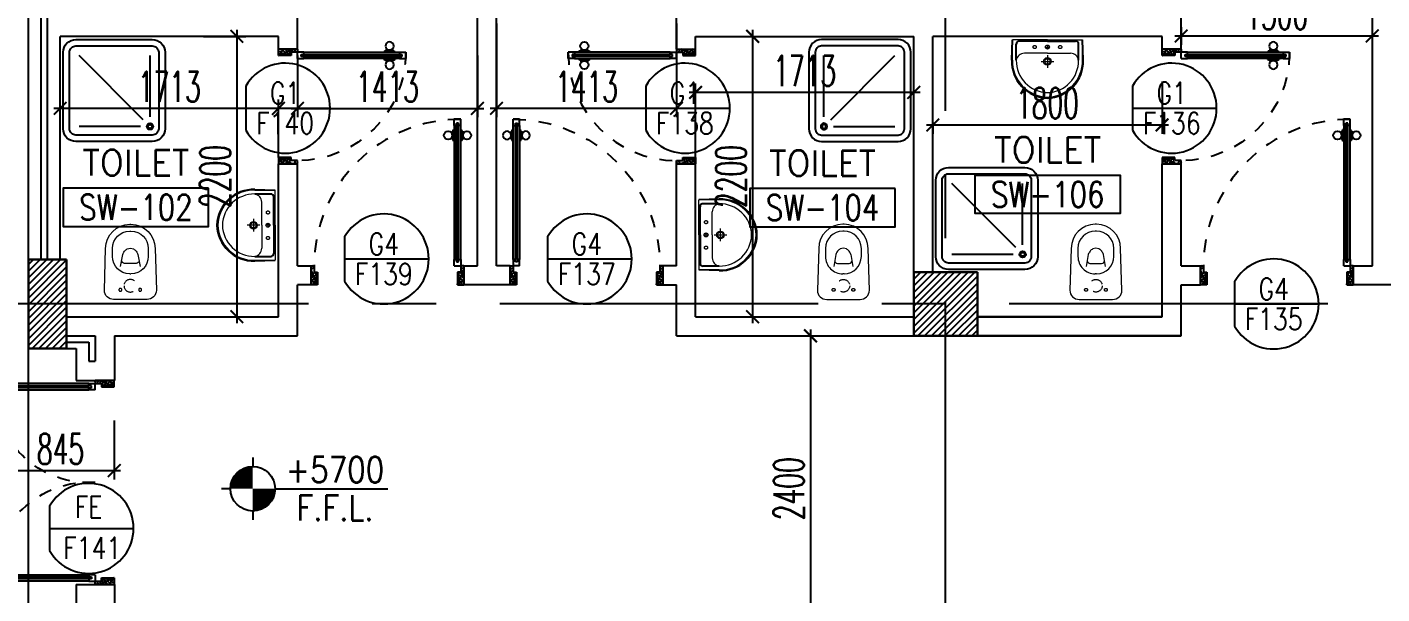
# Model space of a CAD drawing. Extents: x 276011.4 to 276105.3, y 57291.9 to 57371.4.
# Drawn here: x 276062.41 to 276073.04, y 57348.11 to 57352.56 of the extents above; entities that cross this region are included whole.
import ezdxf
from ezdxf.enums import TextEntityAlignment as Align

# ---------------------------------------------------------------- set-up
doc = ezdxf.new("R2010")
doc.units = 0
doc.header["$MEASUREMENT"] = 0
doc.header["$PDMODE"] = 34
for name, pattern in [('CENTERX2', [4, 2.5, -0.5, 0.5, -0.5]), ('DASHED', [0.75, 0.5, -0.25]), ('HIDDEN', [0.375, 0.25, -0.125]), ('HIDDEN2', [0.1875, 0.125, -0.0625])]:
    doc.linetypes.add(name, pattern=pattern)
doc.layers.get('0').update_dxf_attribs({"linetype": 'CONTINUOUS'})
doc.layers.get('DEFPOINTS').update_dxf_attribs({"linetype": 'CONTINUOUS'})
for name, color, linetype in [('AXES', 11, 'CENTERX2'), ('COL', 5, 'CONTINUOUS'), ('DIM', 4, 'CONTINUOUS'), ('DOOR', 7, 'CONTINUOUS'), ('DOOR-CR', 2, 'CONTINUOUS'), ('DOOR-NO', 3, 'CONTINUOUS'), ('FIX', 3, 'CONTINUOUS'), ('HAT', 8, 'CONTINUOUS'), ('INSUL', 4, 'CONTINUOUS'), ('LEV-PL', 3, 'CONTINUOUS'), ('RM-BOX', 4, 'CONTINUOUS'), ('RM-NAME', 2, 'CONTINUOUS'), ('RM-NO', 2, 'CONTINUOUS'), ('WALL', 2, 'CONTINUOUS')]:
    doc.layers.add(name, color=color, linetype=linetype)
doc.styles.add('ROMANS', font='ROMANS.shx', dxfattribs={"width": 0.6})
doc.styles.add('S', font='ROMANS.SHX')
doc.dimstyles.new('STANDARD in', dxfattribs={"dimtxt": 0.24, "dimasz": 0.1, "dimexe": 0.07, "dimexo": 0.05, "dimgap": 0.05, "dimtad": 1, "dimdec": 0, "dimlfac": 1000, "dimzin": 0, "dimdsep": 46, "dimtxsty": 'ROMANS', "dimblk": 'ARCHTICK', "dimcen": 0.05, "dimdle": 0.05, "dimclrd": 4, "dimclre": 4, "dimclrt": 2, "dimadec": 0, "dimazin": 0, "dimtfac": 1, "dimtdec": 0, "dimtmove": 2, "dimatfit": 3, "dimfxl": 0, "dimtolj": 1, "dimtzin": 0, "dimarcsym": 0})

# ---------------------------------------------------------------- blocks, each defined once
blk = doc.blocks.new('RM1')
at = {"layer": 'RM-BOX'}
blk.add_lwpolyline([(570, -200), (-570, -200), (-570, -500), (570, -500)], close=True, dxfattribs=at)
at = {"layer": 'RM-NAME', "style": 'ROMANS'}
for tag, p in [('ROOMNAME1', (0, 324)), ('ROOMNAME2', (0, 0))]:
    blk.add_attdef(tag, text='', height=200, dxfattribs=at).set_placement(p, align=Align.MIDDLE)
at = {"layer": 'RM-NO', "style": 'ROMANS', "width": 0.8}
blk.add_attdef('ROOMNO', text='', height=200, dxfattribs=at).set_placement((0, -350), align=Align.MIDDLE)
blk = doc.blocks.new('DD1')
at = {"layer": 'DOOR-CR'}
blk.add_line((-308, 0), (353, 0), dxfattribs=at)
blk.add_lwpolyline([(-308, -173, 3.820224), (-308, 173)], format="xyb", close=True, dxfattribs=at)
at = {"layer": 'DOOR-NO', "color": 255, "style": 'ROMANS', "width": 0.8}
for tag, p in [('G', (0, 184)), ('000', (0, -141))]:
    blk.add_attdef(tag, text='', height=204, dxfattribs=at).set_placement(p, align=Align.MIDDLE)
blk = doc.blocks.new('LEV1')
at = {"layer": 'LEV-PL'}
for p, q in [((0, 245), (0, 175)), ((-175, 0), (-245, 0)), ((175, 0), (1061, 0)), ((0, -175), (0, -245))]:
    blk.add_line(p, q, dxfattribs=at)
at = {"layer": 'LEV-PL', "const_width": 175}
for points in [[(-88, 0, -0.414214), (0, 88, -1)], [(88, 0, -0.414214), (0, -88, -1)]]:
    blk.add_lwpolyline(points, format="xyb", dxfattribs=at)
at = {"layer": 'LEV-PL'}
blk.add_circle((0, 0), 175, dxfattribs=at)
at = {"layer": 'LEV-PL', "color": 4, "style": 'S', "width": 0.85}
for tag, p in [('+0000', (646, 50)), ('F.F.L.', (646, -250))]:
    blk.add_attdef(tag, text='', height=200, dxfattribs=at).set_placement(p, align=Align.CENTER)
blk = doc.blocks.new('*X52')
at = {"color": 0}
for p, q in [((227929, 169910), (228408, 170390)), ((227929, 169963), (228355, 170390)), ((227929, 170017), (228302, 170390)), ((227929, 170070), (228249, 170390)), ((227929, 170123), (228196, 170390)), ((227929, 170176), (228143, 170390)), ((227929, 170229), (228090, 170390)), ((227929, 170282), (228037, 170390)), ((227929, 170335), (227984, 170390)), ((227961, 169890), (228429, 170357)), ((228014, 169890), (228429, 170304)), ((228067, 169890), (228429, 170251)), ((228120, 169890), (228429, 170198)), ((228173, 169890), (228429, 170145)), ((228226, 169890), (228429, 170092)), ((228279, 169890), (228429, 170039)), ((228332, 169890), (228429, 169986)), ((228385, 169890), (228429, 169933))]:
    blk.add_line(p, q, dxfattribs=at)
blk = doc.blocks.new('COL50')
at = {"layer": 'COL'}
blk.add_lwpolyline([(-250, 250), (-250, -250), (250, -250), (250, 250)], close=True, dxfattribs=at)
blk = doc.blocks.new('DOOR100')
at = {"layer": 'DOOR', "color": 0, "linetype": 'ByBlock'}
for p, q in [((-25, 1300), (-75, 1300)), ((-75, 1300), (-25, 1300)), ((-75, 1250), (-75, 1300)), ((-25, 1250), (-25, 1300)), ((-82, 1205), (-91, 1205)), ((-91, 1205), (-91, 1140)), ((-75, 1218), (-82, 1218)), ((-82, 1128), (-82, 1218)), ((-82, 1205), (-82, 1140)), ((-58, 1250), (-75, 1250)), ((-42, 1270), (-58, 1270)), ((-58, 1250), (-58, 1270)), ((-42, 1250), (-42, 1270)), ((-25, 1250), (-42, 1250)), ((-25, 1218), (-18, 1218)), ((-18, 1128), (-18, 1218)), ((-18, 1205), (-9, 1205)), ((-18, 1205), (-18, 1140)), ((-9, 1205), (-9, 1140)), ((-82, 1140), (-91, 1140)), ((-75, 1128), (-82, 1128)), ((-25, 1128), (-18, 1128)), ((-18, 1140), (-9, 1140)), ((-1200, 0), (-1200, 150)), ((-1200, 150), (-1175, 150)), ((-1200, 150), (-1200, 0)), ((-1175, 150), (-1175, 100)), ((-75, 200), (-58, 200)), ((-75, 150), (-75, 200)), ((-75, 150), (-25, 150)), ((-58, 200), (-58, 180)), ((-58, 180), (-42, 180)), ((-42, 200), (-25, 200)), ((-42, 180), (-42, 200)), ((-25, 200), (-25, 150)), ((0, 150), (-25, 150)), ((-25, 150), (-25, 100)), ((0, 150), (0, 0)), ((-1150, 0), (-1200, 0)), ((-1175, 100), (-1150, 100)), ((-1150, 100), (-1150, 0)), ((-50, 100), (-50, 0)), ((-25, 100), (-50, 100)), ((-50, 0), (0, 0))]:
    blk.add_line(p, q, dxfattribs=at)
at = {"layer": 'DOOR', "linetype": 'ByBlock'}
for p, q in [((-75, 1250), (-75, 200)), ((-58, 200), (-58, 1250)), ((-42, 200), (-42, 1250)), ((-25, 200), (-25, 1250)), ((0, 0), (0, 150))]:
    blk.add_line(p, q, dxfattribs=at)
at = {"layer": 'DOOR', "color": 9, "linetype": 'ByBlock'}
for p, q in [((-1150, 0), (-1200, 114)), ((-50, 0), (0, 114)), ((-1150, 0), (-1200, 40)), ((-1150, 0), (-1163, 100)), ((-50, 0), (-37, 100)), ((-50, 0), (0, 40))]:
    blk.add_line(p, q, dxfattribs=at)
at = {"layer": 'DOOR', "color": 0, "linetype": 'ByBlock'}
for centre in [(-124, 1173), (24, 1173)]:
    blk.add_circle(centre, 32.4, dxfattribs=at)
at = {"layer": 'DOOR', "linetype": 'HIDDEN', "ltscale": 0.5}
blk.add_arc((-25, 150), 1150, 90, 180.0001, dxfattribs=at)
at = {"layer": 'DOOR', "color": 9, "linetype": 'ByBlock'}
for centre, radius, start, end in [((-1150, 0), 154, 103.7142, 108.8947), ((-1150, 0), 134, 100.72, 111.8402), ((-50, 0), 134, 68.1598, 79.28), ((-50, 0), 114, 64.0838, 77.3774), ((-50, 0), 154, 71.1053, 76.2858), ((-1150, 0), 94.4, 90, 121.9818), ((-1150, 0), 74.4, 90, 132.2236), ((-1150, 0), 54.4, 90, 156.7926), ((-1150, 0), 34.4, 90, 180), ((-1150, 0), 14.4, 90, 180), ((-50, 0), 94.4, 58.0182, 90), ((-50, 0), 74.4, 47.7764, 90), ((-50, 0), 54.4, 23.2074, 90), ((-50, 0), 34.4, 0, 90), ((-50, 0), 14.4, 0, 90)]:
    blk.add_arc(centre, radius, start, end, dxfattribs=at)
blk = doc.blocks.new('DOOR90')
at = {"layer": 'DOOR', "color": 0, "linetype": 'ByBlock'}
for p, q in [((-150, 0), (-150, -25)), ((-150, 0), (0, 0)), ((0, -50), (0, 0)), ((-1000, -25), (-1000, -75)), ((-1000, -75), (-1000, -25)), ((-950, -25), (-1000, -25)), ((-950, -75), (-1000, -75)), ((-970, -42), (-970, -58)), ((-950, -42), (-970, -42)), ((-950, -58), (-970, -58)), ((-950, -25), (-950, -42)), ((-950, -58), (-950, -75)), ((-918, -25), (-918, -18)), ((-828, -18), (-918, -18)), ((-918, -75), (-918, -82)), ((-828, -82), (-918, -82)), ((-905, -18), (-905, -9)), ((-905, -9), (-840, -9)), ((-905, -18), (-840, -18)), ((-905, -82), (-905, -91)), ((-905, -82), (-840, -82)), ((-905, -91), (-840, -91)), ((-840, -18), (-840, -9)), ((-840, -82), (-840, -91)), ((-828, -25), (-828, -18)), ((-828, -75), (-828, -82)), ((-200, -42), (-200, -25)), ((-200, -25), (-150, -25)), ((-180, -42), (-200, -42)), ((-200, -75), (-200, -58)), ((-200, -58), (-180, -58)), ((-150, -75), (-200, -75)), ((-180, -58), (-180, -42)), ((-150, -75), (-150, -25)), ((-150, -25), (-100, -25)), ((-100, -25), (-100, -50)), ((-100, -50), (0, -50)), ((-100, -850), (0, -850)), ((-100, -875), (-100, -850)), ((0, -850), (0, -900)), ((-150, -900), (-150, -875)), ((-150, -875), (-100, -875)), ((0, -900), (-150, -900)), ((-150, -900), (0, -900))]:
    blk.add_line(p, q, dxfattribs=at)
at = {"layer": 'DOOR', "color": 9, "linetype": 'ByBlock'}
for p, q in [((0, -50), (-114, 0)), ((0, -50), (-40, 0)), ((0, -50), (-100, -37)), ((0, -850), (-114, -900)), ((0, -850), (-100, -863)), ((0, -850), (-40, -900))]:
    blk.add_line(p, q, dxfattribs=at)
at = {"layer": 'DOOR', "linetype": 'ByBlock'}
for p, q in [((-200, -25), (-950, -25)), ((-200, -42), (-950, -42)), ((-200, -58), (-950, -58)), ((-950, -75), (-200, -75))]:
    blk.add_line(p, q, dxfattribs=at)
at = {"layer": 'DOOR', "color": 0, "linetype": 'ByBlock'}
for centre in [(-873, 24), (-873, -124)]:
    blk.add_circle(centre, 32.4, dxfattribs=at)
at = {"layer": 'DOOR', "color": 9, "linetype": 'ByBlock'}
for centre, radius, start, end in [((0, -50), 154, 161.1053, 166.2858), ((0, -50), 134, 158.1598, 169.28), ((0, -50), 94.4, 148.0182, 180), ((0, -50), 74.4, 137.7764, 180), ((0, -50), 114, 154.0838, 167.3774), ((0, -50), 54.4, 113.2074, 180), ((0, -50), 34.4, 90, 180), ((0, -50), 14.4, 90, 180), ((0, -850), 94.4, 180, 211.9818), ((0, -850), 74.4, 180, 222.2236), ((0, -850), 54.4, 180, 246.7926), ((0, -850), 34.4, 180, 270), ((0, -850), 14.4, 180, 270), ((0, -850), 154, 193.7142, 198.8947), ((0, -850), 134, 190.72, 201.8402)]:
    blk.add_arc(centre, radius, start, end, dxfattribs=at)
at = {"layer": 'DOOR', "linetype": 'HIDDEN', "ltscale": 0.5}
blk.add_arc((-150, -25), 850, 180, 270, dxfattribs=at)
blk = doc.blocks.new('A$C1DFA4FE8')
at = {"layer": 'DOOR', "color": 0, "linetype": 'ByBlock'}
for p, q in [((0, 1631), (0, 1581)), ((0, 1581), (0, 1631)), ((50, 1631), (0, 1631)), ((30, 1614), (30, 1598)), ((50, 1614), (30, 1614)), ((50, 1598), (30, 1598)), ((50, 1631), (50, 1614)), ((50, 1598), (50, 1581)), ((750, 1614), (750, 1631)), ((750, 1631), (800, 1631)), ((770, 1614), (750, 1614)), ((750, 1581), (750, 1598)), ((750, 1598), (770, 1598)), ((770, 1598), (770, 1614)), ((950, 1656), (800, 1656)), ((800, 1656), (800, 1631)), ((800, 1581), (800, 1631)), ((800, 1631), (850, 1631)), ((850, 1631), (850, 1606)), ((850, 1606), (950, 1606)), ((950, 1606), (950, 1656)), ((50, 1581), (0, 1581)), ((800, 1581), (750, 1581)), ((0, 81), (0, 131)), ((0, 131), (0, 81)), ((50, 131), (0, 131)), ((30, 98), (30, 114)), ((50, 114), (30, 114)), ((50, 114), (50, 131)), ((83, 131), (83, 138)), ((173, 138), (83, 138)), ((95, 138), (95, 147)), ((95, 147), (160, 147)), ((95, 138), (160, 138)), ((160, 138), (160, 147)), ((173, 131), (173, 138)), ((750, 131), (750, 114)), ((800, 131), (750, 131)), ((750, 114), (770, 114)), ((770, 114), (770, 98)), ((800, 131), (800, 81)), ((50, 81), (0, 81)), ((50, 98), (30, 98)), ((50, 81), (50, 98)), ((83, 81), (83, 74)), ((173, 74), (83, 74)), ((95, 74), (95, 65)), ((95, 74), (160, 74)), ((95, 65), (160, 65)), ((160, 74), (160, 65)), ((173, 81), (173, 74)), ((750, 98), (750, 81)), ((770, 98), (750, 98)), ((750, 81), (800, 81)), ((800, 56), (800, 81)), ((800, 81), (850, 81)), ((950, 56), (800, 56)), ((850, 106), (950, 106)), ((850, 81), (850, 106)), ((950, 106), (950, 56))]:
    blk.add_line(p, q, dxfattribs=at)
at = {"layer": 'DOOR', "linetype": 'ByBlock'}
for p, q in [((750, 1631), (50, 1631)), ((750, 1614), (50, 1614)), ((750, 1598), (50, 1598)), ((50, 1581), (750, 1581)), ((50, 131), (750, 131)), ((750, 114), (50, 114)), ((750, 98), (50, 98)), ((750, 81), (50, 81))]:
    blk.add_line(p, q, dxfattribs=at)
at = {"layer": 'DOOR', "color": 9, "linetype": 'ByBlock'}
for p, q in [((950, 1606), (837, 1656)), ((950, 1606), (850, 1619)), ((950, 1606), (910, 1656)), ((950, 106), (837, 56)), ((950, 106), (850, 93)), ((950, 106), (910, 56))]:
    blk.add_line(p, q, dxfattribs=at)
at = {"layer": 'DOOR', "color": 0, "linetype": 'ByBlock'}
for centre in [(128, 179), (128, 32)]:
    blk.add_circle(centre, 32.4, dxfattribs=at)
at = {"layer": 'DOOR', "linetype": 'HIDDEN', "ltscale": 0.5}
for centre, start, end in [((752, 1606), 178.0938, 273.7249), ((752, 106), 86.2751, 181.9062)]:
    blk.add_arc(centre, 752, start, end, dxfattribs=at)
at = {"layer": 'DOOR', "color": 9, "linetype": 'ByBlock'}
for centre, radius, start, end in [((950, 1606), 154, 161.1053, 166.2858), ((950, 1606), 134, 158.1598, 169.28), ((950, 1606), 114, 154.0838, 167.3774), ((950, 1606), 94.4, 148.0182, 180), ((950, 1606), 74.4, 137.7764, 180), ((950, 1606), 54.4, 113.2074, 180), ((950, 1606), 34.4, 90, 180), ((950, 1606), 14.4, 90, 180), ((950, 106), 154, 193.7142, 198.8947), ((950, 106), 134, 190.72, 201.8402), ((950, 106), 114, 192.6226, 205.9162), ((950, 106), 94.4, 180, 211.9818), ((950, 106), 74.4, 180, 222.2236), ((950, 106), 54.4, 180, 246.7926), ((950, 106), 34.4, 180, 270), ((950, 106), 14.4, 180, 270)]:
    blk.add_arc(centre, radius, start, end, dxfattribs=at)
blk = doc.blocks.new('_ARCHTICK')
at = {"color": 0, "linetype": 'ByBlock', "const_width": 0.15}
blk.add_lwpolyline([(-0.5, -0.5), (0.5, 0.5)], dxfattribs=at)
blk = doc.blocks.new('*D479')
at = {"layer": 'DEFPOINTS', "color": 0, "linetype": 'ByBlock', "ltscale": 0.3}
for p in [(276063.74, 57352.483), (276063.74, 57350.283), (276064.052, 57350.283)]:
    blk.add_point(p, dxfattribs=at)
at = {"layer": 'DIM', "color": 4, "linetype": 'ByBlock', "lineweight": -2, "ltscale": 0.3}
for p, q in [((276063.79, 57352.483), (276064.122, 57352.483)), ((276064.052, 57352.533), (276064.052, 57350.233)), ((276063.79, 57350.283), (276064.122, 57350.283))]:
    blk.add_line(p, q, dxfattribs=at)
at = {"layer": 'DIM', "color": 4, "linetype": 'ByBlock', "lineweight": -2, "ltscale": 0.3, "xscale": 0.1, "yscale": 0.1, "zscale": 0.1}
for p, rotation in [((276064.052, 57352.483), 90), ((276064.052, 57350.283), 270)]:
    blk.add_blockref('_ARCHTICK', p, dxfattribs=dict(at, rotation=rotation))
at = {"layer": 'DIM', "color": 2, "linetype": 'ByBlock', "ltscale": 0.3, "insert": (276063.882, 57351.383), "char_height": 0.24, "attachment_point": 5, "rotation": 90, "style": 'ROMANS'}
blk.add_mtext('\\A1;2200', dxfattribs=at)
blk = doc.blocks.new('*D478')
at = {"layer": 'DEFPOINTS', "color": 0, "linetype": 'ByBlock', "ltscale": 0.3}
for p in [(276062.665, 57351.918), (276062.665, 57351.483), (276064.378, 57351.483)]:
    blk.add_point(p, dxfattribs=at)
at = {"layer": 'DIM', "color": 4, "linetype": 'ByBlock', "lineweight": -2, "ltscale": 0.3}
for p, q in [((276064.428, 57351.918), (276062.615, 57351.918)), ((276062.665, 57351.533), (276062.665, 57351.988)), ((276064.378, 57351.533), (276064.378, 57351.988))]:
    blk.add_line(p, q, dxfattribs=at)
at = {"layer": 'DIM', "color": 4, "linetype": 'ByBlock', "lineweight": -2, "ltscale": 0.3, "xscale": 0.1, "yscale": 0.1, "zscale": 0.1, "rotation": 180}
blk.add_blockref('_ARCHTICK', (276062.665, 57351.918), dxfattribs=at)
at = {"layer": 'DIM', "color": 4, "linetype": 'ByBlock', "lineweight": -2, "ltscale": 0.3, "xscale": 0.1, "yscale": 0.1, "zscale": 0.1}
blk.add_blockref('_ARCHTICK', (276064.378, 57351.918), dxfattribs=at)
at = {"layer": 'DIM', "color": 2, "linetype": 'ByBlock', "ltscale": 0.3, "insert": (276063.522, 57352.088), "char_height": 0.24, "attachment_point": 5, "style": 'ROMANS'}
blk.add_mtext('\\A1;1713', dxfattribs=at)
blk = doc.blocks.new('*D477')
at = {"layer": 'DEFPOINTS', "color": 0, "linetype": 'ByBlock', "ltscale": 0.3}
for p in [(276064.528, 57352.383), (276065.94, 57352.383), (276065.94, 57351.918)]:
    blk.add_point(p, dxfattribs=at)
at = {"layer": 'DIM', "color": 4, "linetype": 'ByBlock', "lineweight": -2, "ltscale": 0.3}
for p, q in [((276064.528, 57352.333), (276064.528, 57351.848)), ((276065.94, 57352.333), (276065.94, 57351.848)), ((276064.478, 57351.918), (276065.99, 57351.918))]:
    blk.add_line(p, q, dxfattribs=at)
at = {"layer": 'DIM', "color": 4, "linetype": 'ByBlock', "lineweight": -2, "ltscale": 0.3, "xscale": 0.1, "yscale": 0.1, "zscale": 0.1, "rotation": 180}
blk.add_blockref('_ARCHTICK', (276064.528, 57351.918), dxfattribs=at)
at = {"layer": 'DIM', "color": 4, "linetype": 'ByBlock', "lineweight": -2, "ltscale": 0.3, "xscale": 0.1, "yscale": 0.1, "zscale": 0.1}
blk.add_blockref('_ARCHTICK', (276065.94, 57351.918), dxfattribs=at)
at = {"layer": 'DIM', "color": 2, "linetype": 'ByBlock', "ltscale": 0.3, "insert": (276065.234, 57352.088), "char_height": 0.24, "attachment_point": 5, "style": 'ROMANS'}
blk.add_mtext('\\A1;1413', dxfattribs=at)
blk = doc.blocks.new('*D472')
at = {"layer": 'DEFPOINTS', "color": 0, "linetype": 'ByBlock', "ltscale": 0.3}
for p in [(276067.832, 57352.483), (276067.75, 57350.283), (276068.101, 57350.283)]:
    blk.add_point(p, dxfattribs=at)
at = {"layer": 'DIM', "color": 4, "linetype": 'ByBlock', "lineweight": -2, "ltscale": 0.3}
for p, q in [((276067.882, 57352.483), (276068.171, 57352.483)), ((276068.101, 57352.533), (276068.101, 57350.233)), ((276067.8, 57350.283), (276068.171, 57350.283))]:
    blk.add_line(p, q, dxfattribs=at)
at = {"layer": 'DIM', "color": 4, "linetype": 'ByBlock', "lineweight": -2, "ltscale": 0.3, "xscale": 0.1, "yscale": 0.1, "zscale": 0.1}
for p, rotation in [((276068.101, 57352.483), 90), ((276068.101, 57350.283), 270)]:
    blk.add_blockref('_ARCHTICK', p, dxfattribs=dict(at, rotation=rotation))
at = {"layer": 'DIM', "color": 2, "linetype": 'ByBlock', "ltscale": 0.3, "insert": (276067.931, 57351.383), "char_height": 0.24, "attachment_point": 5, "rotation": 90, "style": 'ROMANS'}
blk.add_mtext('\\A1;2200', dxfattribs=at)
blk = doc.blocks.new('*D471')
at = {"layer": 'DEFPOINTS', "color": 0, "linetype": 'ByBlock', "ltscale": 0.3}
for p in [(276067.653, 57352.043), (276069.365, 57351.558), (276067.653, 57351.393)]:
    blk.add_point(p, dxfattribs=at)
at = {"layer": 'DIM', "color": 4, "linetype": 'ByBlock', "lineweight": -2, "ltscale": 0.3}
for p, q in [((276067.653, 57351.443), (276067.653, 57352.113)), ((276069.365, 57351.608), (276069.365, 57352.113)), ((276069.415, 57352.043), (276067.603, 57352.043))]:
    blk.add_line(p, q, dxfattribs=at)
at = {"layer": 'DIM', "color": 4, "linetype": 'ByBlock', "lineweight": -2, "ltscale": 0.3, "xscale": 0.1, "yscale": 0.1, "zscale": 0.1, "rotation": 180}
blk.add_blockref('_ARCHTICK', (276067.653, 57352.043), dxfattribs=at)
at = {"layer": 'DIM', "color": 4, "linetype": 'ByBlock', "lineweight": -2, "ltscale": 0.3, "xscale": 0.1, "yscale": 0.1, "zscale": 0.1}
blk.add_blockref('_ARCHTICK', (276069.365, 57352.043), dxfattribs=at)
at = {"layer": 'DIM', "color": 2, "linetype": 'ByBlock', "ltscale": 0.3, "insert": (276068.509, 57352.213), "char_height": 0.24, "attachment_point": 5, "style": 'ROMANS'}
blk.add_mtext('\\A1;1713', dxfattribs=at)
blk = doc.blocks.new('*D470')
at = {"layer": 'DEFPOINTS', "color": 0, "linetype": 'ByBlock', "ltscale": 0.3}
for p in [(276071.315, 57352.178), (276069.515, 57351.856), (276071.315, 57351.788)]:
    blk.add_point(p, dxfattribs=at)
at = {"layer": 'DIM', "color": 4, "linetype": 'ByBlock', "lineweight": -2, "ltscale": 0.3}
for p, q in [((276071.315, 57352.128), (276071.315, 57351.718)), ((276069.515, 57351.806), (276069.515, 57351.718)), ((276069.465, 57351.788), (276071.365, 57351.788))]:
    blk.add_line(p, q, dxfattribs=at)
at = {"layer": 'DIM', "color": 4, "linetype": 'ByBlock', "lineweight": -2, "ltscale": 0.3, "xscale": 0.1, "yscale": 0.1, "zscale": 0.1, "rotation": 180}
blk.add_blockref('_ARCHTICK', (276069.515, 57351.788), dxfattribs=at)
at = {"layer": 'DIM', "color": 4, "linetype": 'ByBlock', "lineweight": -2, "ltscale": 0.3, "xscale": 0.1, "yscale": 0.1, "zscale": 0.1}
blk.add_blockref('_ARCHTICK', (276071.315, 57351.788), dxfattribs=at)
at = {"layer": 'DIM', "color": 2, "linetype": 'ByBlock', "ltscale": 0.3, "insert": (276070.415, 57351.958), "char_height": 0.24, "attachment_point": 5, "style": 'ROMANS'}
blk.add_mtext('\\A1;1800', dxfattribs=at)
blk = doc.blocks.new('*D469')
at = {"layer": 'DEFPOINTS', "color": 0, "linetype": 'ByBlock', "ltscale": 0.3}
for p in [(276066.09, 57352.633), (276067.503, 57352.633), (276066.09, 57351.918)]:
    blk.add_point(p, dxfattribs=at)
at = {"layer": 'DIM', "color": 4, "linetype": 'ByBlock', "lineweight": -2, "ltscale": 0.3}
for p, q in [((276066.09, 57352.583), (276066.09, 57351.848)), ((276067.503, 57352.583), (276067.503, 57351.848)), ((276067.553, 57351.918), (276066.04, 57351.918))]:
    blk.add_line(p, q, dxfattribs=at)
at = {"layer": 'DIM', "color": 4, "linetype": 'ByBlock', "lineweight": -2, "ltscale": 0.3, "xscale": 0.1, "yscale": 0.1, "zscale": 0.1, "rotation": 180}
blk.add_blockref('_ARCHTICK', (276066.09, 57351.918), dxfattribs=at)
at = {"layer": 'DIM', "color": 4, "linetype": 'ByBlock', "lineweight": -2, "ltscale": 0.3, "xscale": 0.1, "yscale": 0.1, "zscale": 0.1}
blk.add_blockref('_ARCHTICK', (276067.503, 57351.918), dxfattribs=at)
at = {"layer": 'DIM', "color": 2, "linetype": 'ByBlock', "ltscale": 0.3, "insert": (276066.797, 57352.088), "char_height": 0.24, "attachment_point": 5, "style": 'ROMANS'}
blk.add_mtext('\\A1;1413', dxfattribs=at)
blk = doc.blocks.new('*D466')
at = {"layer": 'DEFPOINTS', "color": 0, "linetype": 'ByBlock', "ltscale": 0.3}
for p in [(276072.965, 57352.701), (276071.465, 57352.604), (276072.965, 57352.486)]:
    blk.add_point(p, dxfattribs=at)
at = {"layer": 'DIM', "color": 4, "linetype": 'ByBlock', "lineweight": -2, "ltscale": 0.3}
for p, q in [((276072.965, 57352.651), (276072.965, 57352.416)), ((276071.465, 57352.554), (276071.465, 57352.416)), ((276071.415, 57352.486), (276073.015, 57352.486))]:
    blk.add_line(p, q, dxfattribs=at)
at = {"layer": 'DIM', "color": 4, "linetype": 'ByBlock', "lineweight": -2, "ltscale": 0.3, "xscale": 0.1, "yscale": 0.1, "zscale": 0.1, "rotation": 180}
blk.add_blockref('_ARCHTICK', (276071.465, 57352.486), dxfattribs=at)
at = {"layer": 'DIM', "color": 4, "linetype": 'ByBlock', "lineweight": -2, "ltscale": 0.3, "xscale": 0.1, "yscale": 0.1, "zscale": 0.1}
blk.add_blockref('_ARCHTICK', (276072.965, 57352.486), dxfattribs=at)
at = {"layer": 'DIM', "color": 2, "linetype": 'ByBlock', "ltscale": 0.3, "insert": (276072.215, 57352.656), "char_height": 0.24, "attachment_point": 5, "style": 'ROMANS'}
blk.add_mtext('\\A1;1500', dxfattribs=at)
blk = doc.blocks.new('*D379')
at = {"layer": 'DEFPOINTS', "color": 0, "linetype": 'ByBlock', "ltscale": 0.3}
for p in [(276068.018, 57350.133), (276068.018, 57347.733), (276068.555, 57347.733)]:
    blk.add_point(p, dxfattribs=at)
at = {"layer": 'DIM', "color": 4, "linetype": 'ByBlock', "lineweight": -2, "ltscale": 0.3}
for p, q in [((276068.068, 57350.133), (276068.625, 57350.133)), ((276068.555, 57350.183), (276068.555, 57347.683)), ((276068.068, 57347.733), (276068.625, 57347.733))]:
    blk.add_line(p, q, dxfattribs=at)
at = {"layer": 'DIM', "color": 4, "linetype": 'ByBlock', "lineweight": -2, "ltscale": 0.3, "xscale": 0.1, "yscale": 0.1, "zscale": 0.1}
for p, rotation in [((276068.555, 57350.133), 90), ((276068.555, 57347.733), 270)]:
    blk.add_blockref('_ARCHTICK', p, dxfattribs=dict(at, rotation=rotation))
at = {"layer": 'DIM', "color": 2, "linetype": 'ByBlock', "ltscale": 0.3, "insert": (276068.385, 57348.933), "char_height": 0.24, "attachment_point": 5, "rotation": 90, "style": 'ROMANS'}
blk.add_mtext('\\A1;2400', dxfattribs=at)
blk = doc.blocks.new('*D345')
at = {"layer": 'DEFPOINTS', "color": 0, "linetype": 'ByBlock', "ltscale": 0.3}
for p in [(276063.09, 57349.518), (276062.245, 57349.407), (276063.09, 57349.075)]:
    blk.add_point(p, dxfattribs=at)
at = {"layer": 'DIM', "color": 4, "linetype": 'ByBlock', "lineweight": -2, "ltscale": 0.3}
for p, q in [((276063.09, 57349.468), (276063.09, 57349.005)), ((276062.245, 57349.357), (276062.245, 57349.005)), ((276062.195, 57349.075), (276063.14, 57349.075))]:
    blk.add_line(p, q, dxfattribs=at)
at = {"layer": 'DIM', "color": 4, "linetype": 'ByBlock', "lineweight": -2, "ltscale": 0.3, "xscale": 0.1, "yscale": 0.1, "zscale": 0.1, "rotation": 180}
blk.add_blockref('_ARCHTICK', (276062.245, 57349.075), dxfattribs=at)
at = {"layer": 'DIM', "color": 4, "linetype": 'ByBlock', "lineweight": -2, "ltscale": 0.3, "xscale": 0.1, "yscale": 0.1, "zscale": 0.1}
blk.add_blockref('_ARCHTICK', (276063.09, 57349.075), dxfattribs=at)
at = {"layer": 'DIM', "color": 2, "linetype": 'ByBlock', "ltscale": 0.3, "insert": (276062.668, 57349.245), "char_height": 0.24, "attachment_point": 5, "style": 'ROMANS'}
blk.add_mtext('\\A1;845', dxfattribs=at)
blk = doc.blocks.new('LAV1')
at = {"layer": 'FIX', "linetype": 'DASHED', "lineweight": 20, "ltscale": 0.05}
for p, q in [((50, 220), (-50, 220)), ((0, 170), (0, 270)), ((0, 170), (0, 270))]:
    blk.add_line(p, q, dxfattribs=at)
at = {"layer": 'FIX', "linetype": 'ByBlock', "ltscale": 0.3}
for p, q in [((-280, 210), (-275, 50)), ((-245, 210), (-245, 85)), ((245, 210), (245, 85)), ((280, 210), (275, 50)), ((0, 60), (-220, 60)), ((0, 60), (220, 60))]:
    blk.add_line(p, q, dxfattribs=at)
at = {"layer": 'FIX', "linetype": 'Continuous', "lineweight": 20}
for p, q in [((-275, 210), (-275, 50)), ((0, 155), (-181, 155)), ((0, 155), (181, 155)), ((275, 210), (275, 50)), ((0, 50), (-275, 50)), ((0, 50), (-252, 50)), ((0, 50), (252, 50)), ((0, 50), (275, 50))]:
    blk.add_line(p, q, dxfattribs=at)
at = {"layer": 'FIX', "lineweight": 20}
for p, q in [((16, 107), (-15, 107)), ((0, 92), (0, 123))]:
    blk.add_line(p, q, dxfattribs=at)
for centre, radius in [((0, 220), 29.5), ((0, 220), 22.5), ((0, 107), 15.5)]:
    blk.add_circle(centre, radius, dxfattribs=at)
at = {"layer": 'FIX', "linetype": 'HIDDEN', "lineweight": 20, "ltscale": 0.05}
for centre in [(-100, 107), (100, 107)]:
    blk.add_circle(centre, 12.4, dxfattribs=at)
at = {"layer": 'FIX', "linetype": 'ByBlock', "ltscale": 0.3}
for centre, radius, start, end in [((7, 220), 287, 91.3776, 182.0064), ((-7, 220), 287, 357.9936, 88.6224), ((-220, 85), 24.9, 179.7021, 269.9486), ((220, 85), 24.9, 270.0514, 0.2979)]:
    blk.add_arc(centre, radius, start, end, dxfattribs=at)
at = {"layer": 'FIX', "linetype": 'Continuous', "lineweight": 20}
for centre, radius, start, end in [((8, 217), 283, 91.6988, 181.351), ((8, 212), 253, 91.7328, 180.4884), ((-8, 217), 283, 358.649, 88.3012), ((-8, 212), 253, 359.5116, 88.2672), ((-179, 222), 66.9, 190.2006, 268.0786), ((179, 222), 66.9, 271.9214, 349.7994)]:
    blk.add_arc(centre, radius, start, end, dxfattribs=at)
blk = doc.blocks.new('SHR1')
at = {"layer": 'FIX'}
for p, q in [((-196, 196), (-700, 700)), ((-143, 218), (-143, 700)), ((-218, 143), (-700, 143))]:
    blk.add_line(p, q, dxfattribs=at)
for points in [[(-825, 125), (-825, 725, -0.414214), (-725, 825), (-125, 825, -0.414214), (-25, 725), (-25, 125, -0.414214), (-125, 25), (-725, 25, -0.414214)], [(-775, 125), (-775, 725, -0.414214), (-725, 775), (-125, 775, -0.414214), (-75, 725), (-75, 125, -0.414214), (-125, 75), (-725, 75, -0.414214)]]:
    blk.add_lwpolyline(points, format="xyb", close=True, dxfattribs=at)
for radius in [25, 15]:
    blk.add_circle((-143, 143), radius, dxfattribs=at)
blk = doc.blocks.new('WC1')
at = {"layer": 'FIX', "lineweight": 20}
for p, q in [((-210, 204), (-538, 194)), ((-475, 141), (-538, 141)), ((-727, 5), (-727, -5)), ((-674, 5), (-674, -5)), ((-534, 24), (-540, 0)), ((-540, 0), (-534, -24)), ((-395, 76), (-490, 60)), ((-339, 5), (-339, -5)), ((-490, -60), (-395, -76)), ((-538, -141), (-475, -141)), ((-538, -194), (-210, -204))]:
    blk.add_line(p, q, dxfattribs=at)
at = {"layer": 'FIX', "linetype": 'Continuous', "lineweight": 20}
blk.add_line((-420, -47), (-420, 45), dxfattribs=at)
at = {"layer": 'FIX', "lineweight": 20}
blk.add_lwpolyline([(-213, -204), (-210, -204, 0.414214), (-137, -131), (-137, 0), (-137, 131, 0.414214), (-210, 204)], format="xyb", dxfattribs=at)
at = {"layer": 'FIX', "linetype": 'HIDDEN2', "lineweight": 20, "ltscale": 0.3}
blk.add_circle((-245, 0), 49.8, dxfattribs=at)
at = {"layer": 'FIX', "linetype": 'HIDDEN', "lineweight": 20, "ltscale": 0.05}
for centre in [(-213, 78), (-213, -77)]:
    blk.add_circle(centre, 11.6, dxfattribs=at)
at = {"layer": 'FIX', "lineweight": 20}
for centre, radius, start, end in [((-538, 5), 189, 90, 180), ((-538, 5), 136, 90, 180), ((-475, 5), 136, 360, 90), ((-473, -7), 68.2, 128.9242, 152.8468), ((-464, -18), 82, 108.496, 128.9242), ((-538, -5), 189, 180, 270), ((-538, -5), 136, 180, 270), ((-473, 7), 68.2, 207.1532, 231.0758), ((-464, 18), 82, 231.0758, 251.504), ((-475, -5), 136, 270, 0)]:
    blk.add_arc(centre, radius, start, end, dxfattribs=at)
at = {"layer": 'FIX', "linetype": 'Continuous', "lineweight": 20}
for centre, start, end in [((-443, 46), 357.6662, 91.6121), ((-442, -46), 268.3879, 2.3338)]:
    blk.add_arc(centre, 22.3, start, end, dxfattribs=at)

msp = doc.modelspace()

# ---------------------------------------------------------------- hatches: boundary and pattern name
at = {"layer": 'HAT'}
h = msp.add_hatch(dxfattribs=at)
h.set_pattern_fill('ANSI31', color=256, scale=0.3, style=0)
h.set_pattern_definition([(45, (275813.859317, 57274.97192), (-0.0265165043, 0.0265165043), [])])
h.paths.add_polyline_path([(276062.7155, 57350.7329), (276062.4155, 57350.7329), (276062.4155, 57350.3829), (276062.7155, 57350.3829)])
h.paths.add_polyline_path([(276062.7155, 57350.3829), (276062.4155, 57350.3829), (276062.4155, 57350.0329), (276062.7155, 57350.0329)])

# ---------------------------------------------------------------- linework, layer by layer
at = {"layer": 'AXES'}
for p, q in [((276069.6155, 57291.8986), (276069.6155, 57370.7113)), ((276062.4155, 57291.8986), (276062.4155, 57370.3613)), ((276104.6155, 57350.3829), (276052.5255, 57350.3829))]:
    msp.add_line(p, q, dxfattribs=at)
at = {"layer": 'COL'}
msp.add_lwpolyline([(276062.7155, 57350.7329), (276062.7155, 57350.0329), (276062.4155, 57350.0329), (276062.4155, 57350.7329)], close=True, dxfattribs=at)
at = {"layer": 'FIX', "color": 32, "linetype": 'DASHED', "lineweight": 20, "ltscale": 0.05}
msp.add_line((276067.848, 57350.8754), (276067.848, 57350.9754), dxfattribs=at)
at = {"layer": 'INSUL'}
for p, q in [((276062.5155, 57350.7329), (276062.5155, 57357.3329)), ((276062.5655, 57350.7329), (276062.5655, 57357.3329)), ((276062.7155, 57350.1329), (276062.9405, 57350.1329)), ((276062.9405, 57350.1329), (276062.9405, 57349.9329)), ((276062.7155, 57350.0829), (276062.8905, 57350.0829)), ((276062.8905, 57350.0829), (276062.8905, 57349.9329)), ((276062.8905, 57349.9329), (276062.9405, 57349.9329))]:
    msp.add_line(p, q, dxfattribs=at)
at = {"layer": 'WALL'}
for p, q in [((276062.4155, 57350.7329), (276062.4155, 57357.3329)), ((276065.9405, 57350.6829), (276065.9405, 57357.3329)), ((276072.9655, 57350.6829), (276072.9655, 57357.3329)), ((276066.0905, 57350.6829), (276066.0905, 57356.5829)), ((276064.528, 57352.3829), (276064.528, 57352.6329)), ((276067.503, 57352.3829), (276067.503, 57352.6329)), ((276071.4655, 57352.3829), (276071.4655, 57352.6329)), ((276064.378, 57352.4829), (276062.6655, 57352.4829)), ((276062.6655, 57350.7329), (276062.6655, 57352.4829)), ((276064.378, 57352.3829), (276064.378, 57352.4829)), ((276067.653, 57352.4829), (276069.3655, 57352.4829)), ((276067.653, 57352.3829), (276067.653, 57352.4829)), ((276069.3655, 57350.6329), (276069.3655, 57352.4829)), ((276069.5155, 57350.6329), (276069.5155, 57352.4829)), ((276071.3155, 57352.4829), (276069.5155, 57352.4829)), ((276071.3155, 57352.3829), (276071.3155, 57352.4829)), ((276064.528, 57352.3829), (276064.378, 57352.3829)), ((276067.503, 57352.3829), (276067.653, 57352.3829)), ((276071.4655, 57352.3829), (276071.3155, 57352.3829)), ((276062.4155, 57350.7329), (276062.4155, 57351.6042)), ((276064.378, 57350.2829), (276064.378, 57351.4829)), ((276064.528, 57351.4829), (276064.378, 57351.4829)), ((276064.528, 57350.6829), (276064.528, 57351.4829)), ((276067.503, 57351.4829), (276067.653, 57351.4829)), ((276067.503, 57350.6829), (276067.503, 57351.4829)), ((276067.653, 57350.2829), (276067.653, 57351.4829)), ((276071.3155, 57350.2829), (276071.3155, 57351.4829)), ((276071.4655, 57351.4829), (276071.3155, 57351.4829)), ((276071.4655, 57350.6829), (276071.4655, 57351.4829)), ((276064.528, 57350.1329), (276064.528, 57350.5329)), ((276064.6342, 57350.5329), (276064.528, 57350.5329)), ((276067.3967, 57350.5329), (276067.503, 57350.5329)), ((276067.503, 57350.1329), (276067.503, 57350.5329)), ((276071.4655, 57350.1329), (276071.4655, 57350.5329)), ((276062.7155, 57350.2829), (276064.378, 57350.2829)), ((276062.4155, 57350.1329), (276062.4155, 57350.0329)), ((276063.0905, 57350.1329), (276063.0905, 57349.7829)), ((276062.4155, 57350.0329), (276062.7905, 57350.0329)), ((276062.7905, 57350.0329), (276062.7905, 57349.7829)), ((276062.7905, 57349.7829), (276063.0905, 57349.7829)), ((276062.7905, 57348.1829), (276062.7905, 57347.8829)), ((276062.7905, 57348.1829), (276063.0905, 57348.1829)), ((276063.0905, 57348.1829), (276063.0905, 57347.7329))]:
    msp.add_line(p, q, dxfattribs=at)
at = {"layer": 'WALL', "linetype": 'ByBlock'}
for p, q in [((276064.528, 57350.6829), (276064.6342, 57350.6829)), ((276064.6342, 57350.6829), (276064.6342, 57350.5329)), ((276065.8342, 57350.6829), (276065.8342, 57350.5329)), ((276065.8342, 57350.6829), (276065.9405, 57350.6829)), ((276066.1967, 57350.6829), (276066.0905, 57350.6829)), ((276066.1967, 57350.6829), (276066.1967, 57350.5329)), ((276067.503, 57350.6829), (276067.3967, 57350.6829)), ((276067.3967, 57350.6829), (276067.3967, 57350.5329)), ((276071.4655, 57350.6829), (276071.6155, 57350.6829)), ((276072.8155, 57350.6829), (276072.9655, 57350.6829)), ((276066.1967, 57350.5329), (276065.8342, 57350.5329)), ((276071.4655, 57350.5329), (276071.6155, 57350.5329)), ((276073.2655, 57350.5329), (276072.8155, 57350.5329)), ((276067.653, 57350.2829), (276069.3655, 57350.2829)), ((276069.8655, 57350.2829), (276071.3155, 57350.2829)), ((276071.3155, 57350.2829), (276069.8655, 57350.2829)), ((276063.0905, 57350.1329), (276064.528, 57350.1329)), ((276067.503, 57350.1329), (276069.3655, 57350.1329)), ((276069.8655, 57350.1329), (276071.4655, 57350.1329)), ((276071.4655, 57350.1329), (276069.8655, 57350.1329))]:
    msp.add_line(p, q, dxfattribs=at)
at = {"layer": 'WALL', "color": 2, "linetype": 'ByBlock'}
for p, q in [((276071.6155, 57350.5329), (276071.6155, 57350.6829)), ((276072.8155, 57350.5329), (276072.8155, 57350.6829))]:
    msp.add_line(p, q, dxfattribs=at)
at = {"layer": 'WALL', "linetype": 'ByBlock', "ltscale": 0.3}
for points in [[(276062.7155, 57350.7329), (276062.4155, 57350.7329), (276062.4155, 57350.0329), (276062.7155, 57350.0329)], [(276069.8655, 57350.6329), (276069.3655, 57350.6329), (276069.3655, 57350.1329), (276069.8655, 57350.1329)]]:
    msp.add_lwpolyline(points, close=True, dxfattribs=at)

# ---------------------------------------------------------------- block references
at = {"layer": 'COL', "xscale": -0.001, "yscale": 0.001, "zscale": 0.001}
msp.add_blockref('COL50', (276069.6155, 57350.3829), dxfattribs=at)
at = {"layer": 'DOOR', "color": 0, "linetype": 'ByBlock', "yscale": 0.001, "zscale": 0.001}
for name, p, xscale in [('DOOR90', (276064.378, 57352.3829), -0.001), ('DOOR90', (276067.653, 57352.3829), 0.001), ('DOOR90', (276071.3155, 57352.3829), -0.001), ('DOOR100', (276065.8342, 57350.5329), 0.001), ('DOOR100', (276066.1967, 57350.5329), -0.001), ('DOOR100', (276072.8155, 57350.5329), 0.001)]:
    msp.add_blockref(name, p, dxfattribs=dict(at, xscale=xscale))
at = {"layer": 'DOOR', "color": 0, "linetype": 'ByBlock', "xscale": -0.001, "yscale": 0.001, "zscale": 0.001, "rotation": 180}
msp.add_blockref('A$C1DFA4FE8', (276062.1398, 57349.8389), dxfattribs=at)
at = {"layer": 'DOOR-NO'}
ref = msp.add_blockref('DD1', (276064.431, 57351.9192), dxfattribs=dict(at, xscale=0.001, yscale=0.001, zscale=0.001))
ref.add_attrib('G', 'G1', dxfattribs={"height": 0.17, "style": 'ROMANS', "width": 0.8}).set_placement((276064.431, 57352.0372), align=Align.MIDDLE)
ref.add_attrib('000', 'F140', dxfattribs={"height": 0.17, "style": 'ROMANS', "width": 0.8}).set_placement((276064.431, 57351.8014), align=Align.MIDDLE)
ref = msp.add_blockref('DD1', (276067.5692, 57351.9192), dxfattribs=dict(at, xscale=0.001, yscale=0.001, zscale=0.001))
ref.add_attrib('G', 'G1', dxfattribs={"height": 0.17, "style": 'ROMANS', "width": 0.8}).set_placement((276067.5692, 57352.0372), align=Align.MIDDLE)
ref.add_attrib('000', 'F138', dxfattribs={"height": 0.17, "style": 'ROMANS', "width": 0.8}).set_placement((276067.5692, 57351.8014), align=Align.MIDDLE)
ref = msp.add_blockref('DD1', (276071.3904, 57351.9192), dxfattribs=dict(at, xscale=0.001, yscale=0.001, zscale=0.001))
ref.add_attrib('G', 'G1', dxfattribs={"height": 0.17, "style": 'ROMANS', "width": 0.8}).set_placement((276071.3904, 57352.0372), align=Align.MIDDLE)
ref.add_attrib('000', 'F136', dxfattribs={"height": 0.17, "style": 'ROMANS', "width": 0.8}).set_placement((276071.3904, 57351.8014), align=Align.MIDDLE)
ref = msp.add_blockref('DD1', (276065.2056, 57350.7358), dxfattribs=dict(at, xscale=0.001, yscale=0.001, zscale=0.001))
ref.add_attrib('G', 'G4', dxfattribs={"height": 0.17, "style": 'ROMANS', "width": 0.8}).set_placement((276065.2056, 57350.8537), align=Align.MIDDLE)
ref.add_attrib('000', 'F139', dxfattribs={"height": 0.17, "style": 'ROMANS', "width": 0.8}).set_placement((276065.2056, 57350.6179), align=Align.MIDDLE)
ref = msp.add_blockref('DD1', (276066.7991, 57350.7358), dxfattribs=dict(at, xscale=0.001, yscale=0.001, zscale=0.001))
ref.add_attrib('G', 'G4', dxfattribs={"height": 0.17, "style": 'ROMANS', "width": 0.8}).set_placement((276066.7991, 57350.8537), align=Align.MIDDLE)
ref.add_attrib('000', 'F137', dxfattribs={"height": 0.17, "style": 'ROMANS', "width": 0.8}).set_placement((276066.7991, 57350.6179), align=Align.MIDDLE)
ref = msp.add_blockref('DD1', (276072.1912, 57350.3829), dxfattribs=dict(at, xscale=0.001, yscale=0.001, zscale=0.001))
ref.add_attrib('G', 'G4', dxfattribs={"height": 0.17, "style": 'ROMANS', "width": 0.8}).set_placement((276072.1912, 57350.5009), align=Align.MIDDLE)
ref.add_attrib('000', 'F135', dxfattribs={"height": 0.17, "style": 'ROMANS', "width": 0.8}).set_placement((276072.1912, 57350.2651), align=Align.MIDDLE)
ref = msp.add_blockref('DD1', (276062.8888, 57348.6221), dxfattribs=dict(at, xscale=0.001, yscale=0.001, zscale=0.001))
ref.add_attrib('G', 'FE', dxfattribs={"height": 0.17, "style": 'ROMANS', "width": 0.8}).set_placement((276062.8888, 57348.7887), align=Align.MIDDLE)
ref.add_attrib('000', 'F141', dxfattribs={"height": 0.17, "style": 'ROMANS', "width": 0.8}).set_placement((276062.9173, 57348.4684), align=Align.MIDDLE)
at = {"layer": 'FIX', "yscale": 0.001, "zscale": 0.001}
for p, xscale in [((276063.5135, 57351.6329), 0.001), ((276068.5175, 57351.6329), -0.001), ((276070.3635, 57350.6289), 0.001)]:
    msp.add_blockref('SHR1', p, dxfattribs=dict(at, xscale=xscale))
for name, p, xscale, rotation in [('LAV1', (276070.4151, 57352.5059), 0.001, 180), ('WC1', (276063.216, 57350.2809), -0.001, 90), ('WC1', (276068.8132, 57350.2809), 0.001, 270), ('WC1', (276070.7955, 57350.2809), 0.001, 270)]:
    msp.add_blockref(name, p, dxfattribs=dict(at, xscale=xscale, rotation=rotation))
at = {"layer": 'FIX', "linetype": 'ByBlock', "ltscale": 0.3, "xscale": 0.001, "yscale": 0.001, "zscale": 0.001}
for p, rotation in [((276064.403, 57351.0009), 90), ((276067.628, 57350.9249), 270)]:
    msp.add_blockref('LAV1', p, dxfattribs=dict(at, rotation=rotation))
at = {"layer": 'HAT', "xscale": 0.001, "yscale": 0.001, "zscale": 0.001}
msp.add_blockref('*X52', (275841.4369, 57180.2432), dxfattribs=at)
at = {"layer": 'LEV-PL', "xscale": 0.001, "yscale": 0.001, "zscale": 0.001}
msp.add_blockref('LEV1', (276064.1773, 57348.9329), dxfattribs=at).add_auto_attribs({'F.F.L.': 'F.F.L.', '+0000': '+5700'})
at = {"layer": 'RM-NAME'}
ref = msp.add_blockref('RM1', (276070.417, 57351.5923), dxfattribs=dict(at, xscale=-0.001, yscale=0.001, zscale=0.001))
ref.add_attrib('ROOMNO', 'SW-106', dxfattribs={"layer": 'RM-NO', "height": 0.2, "style": 'ROMANS', "width": 0.8}).set_placement((276070.417, 57351.2423), align=Align.MIDDLE)
ref.add_attrib('ROOMNAME2', 'TOILET', dxfattribs={"height": 0.2, "style": 'ROMANS'}).set_placement((276070.417, 57351.5923), align=Align.MIDDLE)
at = {"layer": 'RM-NAME', "xscale": 0.001, "yscale": 0.001, "zscale": 0.001}
for p, values in [((276063.2597, 57351.4919), {'ROOMNO': 'SW-102', 'ROOMNAME2': 'TOILET'}), ((276068.6498, 57351.4882), {'ROOMNO': 'SW-104', 'ROOMNAME2': 'TOILET'})]:
    msp.add_blockref('RM1', p, dxfattribs=at).add_auto_attribs(values)

# ---------------------------------------------------------------- dimensions: what is measured, and where the dimension line sits
at = {"layer": 'DIM', "linetype": 'ByBlock', "ltscale": 0.3}
for base, p1, p2, picture, middle in [((276072.9655, 57352.4857), (276071.4655, 57352.6039), (276072.9655, 57352.7006), '*D466', (276072.2155, 57352.6557)), ((276066.0904987894, 57351.9175112787), (276067.5029987894, 57352.6329268834), (276066.0904987894, 57352.6329268834), '*D469', (276066.7967487894, 57352.0875112787)), ((276065.9404987894, 57351.9175112787), (276064.5279987894, 57352.3829268834), (276065.9404987894, 57352.3829268834), '*D477', (276065.2342487894, 57352.0875112787)), ((276067.6529987894, 57352.0426872932), (276069.3654987894, 57351.5579268834), (276067.6529987894, 57351.3934328583), '*D471', (276068.5092487894, 57352.2126872932)), ((276062.6654987893, 57351.9175112787), (276064.3779987894, 57351.4829268834), (276062.6654987893, 57351.4829268834), '*D478', (276063.5217487894, 57352.0875112787)), ((276071.3155, 57351.7878), (276069.5155, 57351.8561), (276071.3155, 57352.178), '*D470', (276070.4155, 57351.9578)), ((276063.0905, 57349.0747), (276062.2455, 57349.4068), (276063.0905, 57349.5176), '*D345', (276062.668, 57349.2447))]:
    dim = msp.add_linear_dim(base=base, p1=p1, p2=p2, dimstyle='STANDARD in', dxfattribs=at)
    dim.commit()
    dim.dimension.update_dxf_attribs({"geometry": picture, "text_midpoint": middle})
for base, p1, p2, picture, middle in [((276064.0518, 57350.2829), (276063.7405, 57352.4829), (276063.7405, 57350.2829), '*D479', (276063.8818, 57351.3829)), ((276068.101, 57350.2829), (276067.8317, 57352.4829), (276067.7497, 57350.2829), '*D472', (276067.931, 57351.3829)), ((276068.5548, 57347.7329), (276068.018, 57350.1329), (276068.018, 57347.7329), '*D379', (276068.3848, 57348.9329))]:
    dim = msp.add_linear_dim(base=base, p1=p1, p2=p2, angle=90, dimstyle='STANDARD in', dxfattribs=at)
    dim.commit()
    dim.dimension.update_dxf_attribs({"geometry": picture, "text_midpoint": middle})

doc.saveas('drawing.dxf')
